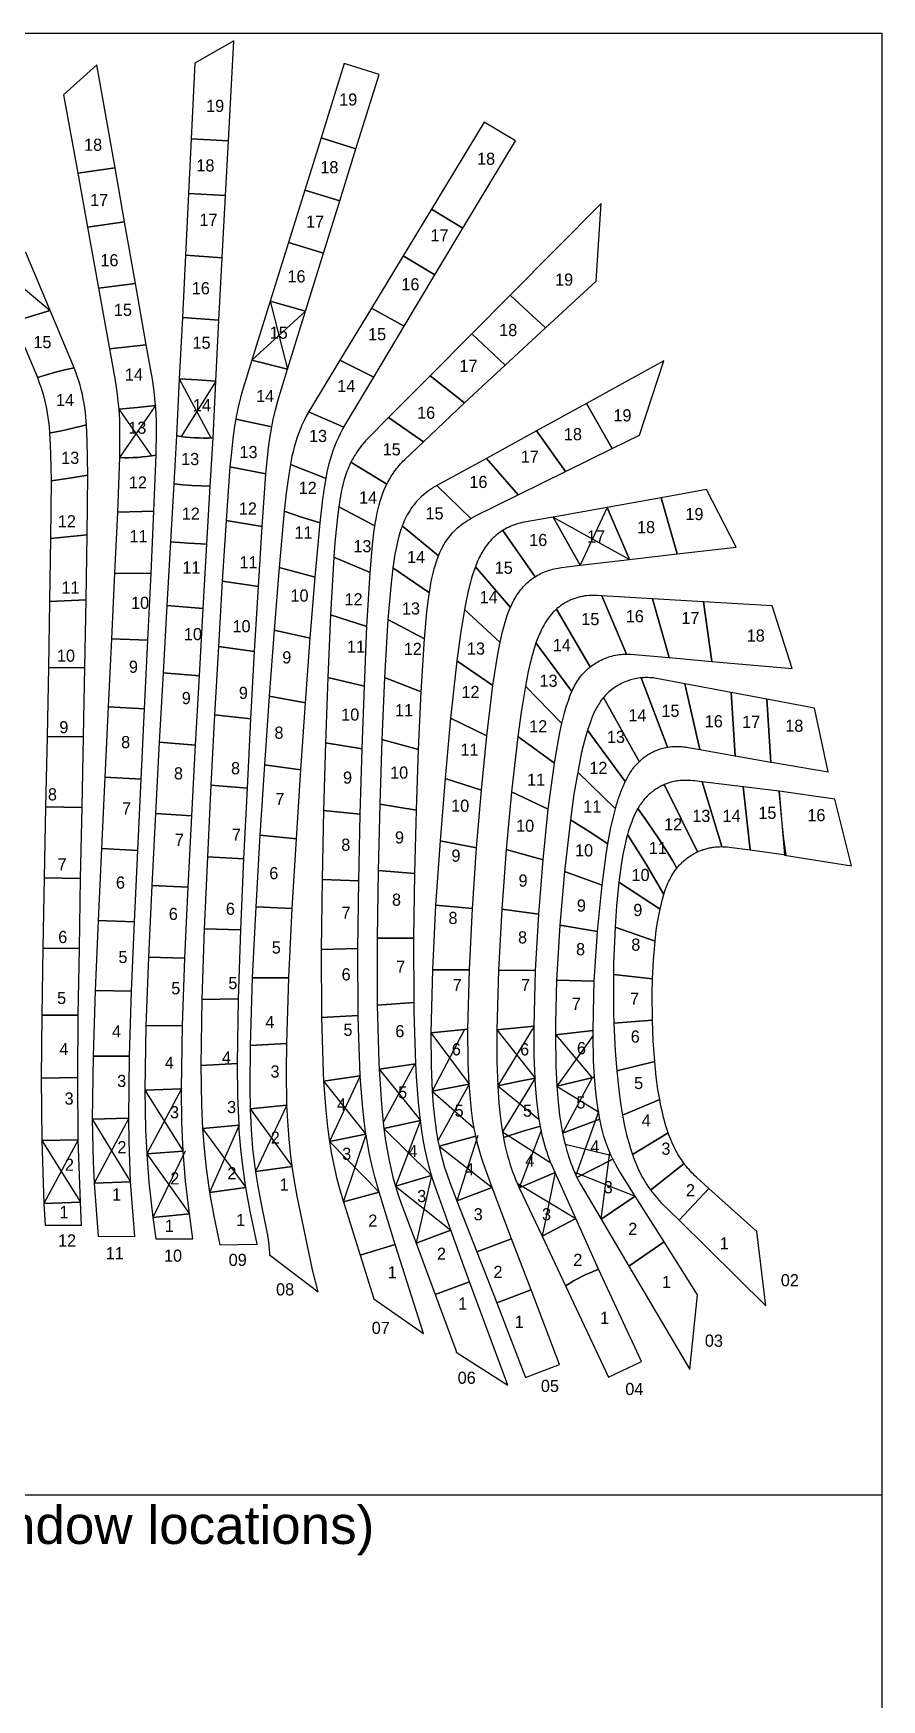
# Model space of a CAD drawing. Header units: millimetres. Extents: x 12942 to 18383, y 13072 to 17462.
# Drawn here: x 17265 to 18383, y 15267 to 17462 of the extents above; entities that cross this region are included whole.
import ezdxf

# ---------------------------------------------------------------- set-up
doc = ezdxf.new("R2010")
doc.units = ezdxf.units.MM
doc.header["$LTSCALE"] = 100
doc.header["$MEASUREMENT"] = 0
for name, color, linetype in [('CUT', 3, 'Continuous'), ('Default', 7, 'Continuous'), ('text', 1, 'Continuous')]:
    doc.layers.add(name, color=color, linetype=linetype)

msp = doc.modelspace()

# ---------------------------------------------------------------- linework, layer by layer
at = {"color": 6}
for p, q in [((17457.3, 17006.7), (17498.9, 16928.8)), ((17505.4, 17003.8), (17459.8, 16930.7)), ((17377.7, 16966.8), (17420.9, 16905.2)), ((17426.2, 16971.5), (17378.7, 16903.2))]:
    msp.add_line(p, q, dxfattribs=at)
for p, q in [((17412.1, 16069.8), (17462.6, 15989.3)), ((17550.8, 16045.4), (17606.1, 15969.5)), ((17599.3, 16050), (17557.7, 15962.8)), ((17342.9, 16031.8), (17393.4, 15949.3)), ((17391, 16032.9), (17345.4, 15947.3)), ((17536.1, 16023.8), (17497.4, 15935.2)), ((17488.1, 16019.4), (17545.3, 15941.5))]:
    msp.add_line(p, q)
for points in [[(17213.4, 17158.6), (17287.3, 17096.7)], [(17577.3, 17108.9), (17599.9, 17019.4)], [(17623.5, 17095.7), (17553, 17031.2)], [(18021.2, 16837.4), (17985.4, 16761.1)], [(17950, 16824.7), (18050.6, 16768.8)]]:
    msp.add_lwpolyline(points, dxfattribs=at)
for points in [[(17924.7, 16154.1), (17877, 16075.6)], [(17788.7, 16145.4), (17839.3, 16077.8)], [(17833.2, 16149.7), (17790.5, 16068.6)], [(17875.5, 16149.2), (17926.1, 16085.7)], [(17953.4, 16142.7), (18001.1, 16086.2)], [(18002.4, 16142), (17954.7, 16074.9)], [(17695.8, 16088.7), (17655.2, 16002.3)], [(17720.6, 16097.5), (17775, 16030.1)], [(17767.9, 16104.6), (17725.9, 16027.3)], [(17460.3, 16071.6), (17414.5, 15986.1)], [(17647.6, 16081.7), (17703.2, 16012)], [(17790.5, 16068.6), (17845.9, 16019.8)], [(17839.3, 16077.8), (17798.1, 16003.3)], [(17877, 16075.6), (17931.5, 16031.4)], [(17926.1, 16085.7), (17883, 16015.1)], [(17954.7, 16074.9), (18009.4, 16041.4)], [(18001.1, 16086.2), (17962.2, 16013.3)], [(17775, 16030.1), (17742.3, 15943.5)], [(18009.4, 16041.4), (17979.9, 15957.7)], [(17276.4, 16003.5), (17327.2, 15922.3)], [(17324.4, 16004.6), (17279.2, 15920.7)], [(17655.2, 16002.3), (17720.8, 15935.4)], [(17703.1, 16011.2), (17673.2, 15922.5)], [(17726.9, 16019.4), (17789.8, 15957.4)], [(17850.7, 16010.1), (17823, 15924.2)], [(17883, 16015.1), (17946.9, 15974)], [(17934.2, 16016.8), (17905.2, 15941.1)], [(17414.5, 15986.1), (17470.7, 15906.8)], [(17465.2, 15989.4), (17422.7, 15902.3)], [(17799.6, 15995.9), (17869.7, 15941.5)], [(17965.5, 15998.5), (18026, 15984.2)], [(18013, 15900.1), (18024.5, 15987.6)], [(17789.8, 15957.4), (17769.4, 15868.2)], [(17952.3, 15961.3), (17935.5, 15877.4)], [(17978.1, 15961.7), (18057.7, 15930.4)], [(17742.3, 15943.5), (17815.1, 15885.3)], [(17902.4, 15947.3), (17979.6, 15900.9)]]:
    msp.add_lwpolyline(points)
at = {"layer": 'CUT'}
for points in [[(17522.3, 17320.1), (17529.5, 17451.7), (17477.8, 17422.5), (17473.3, 17323), (17522.3, 17320.1)], [(17372.8, 17284.4), (17348.9, 17420.4), (17304.8, 17380.8), (17323.7, 17277.5), (17372.8, 17284.4)], [(17690.1, 17309.8), (17720.5, 17407.6), (17674.6, 17421.9), (17644.3, 17324), (17690.1, 17309.8)], [(17789.8, 17230.2), (17831.1, 17205.2), (17900.2, 17320.1), (17859.1, 17344.9), (17789.8, 17230.2)], [(17469.8, 17251), (17518.4, 17248.2), (17522.3, 17320.1), (17473.3, 17323), (17469.8, 17251)], [(17690.1, 17309.8), (17644.3, 17324), (17622.9, 17255.2), (17668.7, 17241.1), (17690.1, 17309.8)], [(17385.3, 17213.7), (17372.8, 17284.4), (17323.7, 17277.5), (17336.5, 17206.6), (17385.3, 17213.7)], [(17469.8, 17251), (17465.7, 17169.4), (17513.9, 17166), (17518.4, 17248.2), (17469.8, 17251)], [(17622.9, 17255.2), (17601.5, 17186.3), (17647.3, 17172.3), (17668.7, 17241.1), (17622.9, 17255.2)], [(17752.5, 17168.6), (17794, 17143.5), (17831.1, 17205.2), (17789.8, 17230.2), (17752.5, 17168.6)], [(17939.7, 17073.9), (18006.4, 17135.4), (18013.2, 17237.6), (17893.3, 17116.9), (17939.7, 17073.9)], [(17399.7, 17132.2), (17385.3, 17213.7), (17336.5, 17206.6), (17351.1, 17126.3), (17399.7, 17132.2)], [(17623.5, 17095.7), (17647.3, 17172.3), (17601.5, 17186.3), (17577.3, 17108.9), (17623.5, 17095.7)], [(17239.6, 17082.2), (17287.3, 17096.7), (17255.5, 17173), (17208.3, 17156.8), (17239.6, 17082.2)], [(17465.7, 17169.4), (17461.5, 17087.7), (17509.6, 17084.1), (17513.9, 17166), (17465.7, 17169.4)], [(17710.8, 17099.9), (17753.6, 17075.9), (17794, 17143.5), (17752.5, 17168.6), (17710.8, 17099.9)], [(17399.7, 17132.2), (17351.1, 17126.3), (17365.6, 17046.4), (17413.9, 17051.6), (17399.7, 17132.2)], [(17270.5, 17008.4), (17294.6, 17015.4), (17306.7, 17018.5), (17312.8, 17019.9), (17319, 17021.2), (17287.3, 17096.7), (17239.6, 17082.2), (17268.9, 17012.7), (17270.5, 17008.4)], [(17623.5, 17095.7), (17577.3, 17108.9), (17553, 17031.2), (17599.9, 17019.4), (17623.5, 17095.7)], [(17669.1, 17031.2), (17713.5, 17009), (17753.6, 17075.9), (17710.8, 17099.9), (17669.1, 17031.2)], [(17939.7, 17073.9), (17893.3, 17116.9), (17842.6, 17065.8), (17886.6, 17024.7), (17939.7, 17073.9)], [(17461.5, 17087.7), (17457.3, 17006.7), (17481.4, 17005.5), (17505.4, 17003.8), (17509.6, 17084.1), (17461.5, 17087.7)], [(17833.3, 16974.9), (17886.6, 17024.7), (17842.6, 17065.8), (17787.8, 17010.7), (17833.3, 16974.9)], [(17413.9, 17051.6), (17365.6, 17046.4), (17373.6, 17001.7), (17375.3, 16989.6), (17376.7, 16977.5), (17377.7, 16966.8), (17402, 16968.9), (17414.1, 16970.1), (17426.2, 16971.5), (17425.3, 16981.2), (17423.9, 16993.7), (17422.1, 17006.1), (17413.9, 17051.6)], [(17579.2, 16943.3), (17581.2, 16953.3), (17584, 16965.7), (17587.2, 16977.9), (17599.9, 17019.4), (17553, 17031.2), (17541.5, 16994.2), (17538.1, 16981.9), (17535.1, 16969.5), (17532.4, 16957), (17531.8, 16953.7), (17579.2, 16943.3)], [(17627.8, 16963.1), (17674.2, 16943), (17713.5, 17009), (17669.1, 17031.2), (17630.2, 16967.3), (17627.8, 16963.1)], [(17270.5, 17008.4), (17273.1, 17001.6), (17275, 16996.1), (17276.8, 16990.4), (17278.4, 16984.7), (17279.9, 16979), (17281.3, 16973.3), (17282.5, 16967.5), (17283.6, 16961.7), (17284.5, 16955.8), (17285.3, 16950), (17285.9, 16944.1), (17286.7, 16935.3), (17288.4, 16935.6), (17300.1, 16937.9), (17311.9, 16940.4), (17335.2, 16946.1), (17334.4, 16956.2), (17333.8, 16962.3), (17333.1, 16968.3), (17332.1, 16974.4), (17331, 16980.4), (17329.8, 16986.4), (17328.3, 16992.3), (17326.7, 16998.2), (17325, 17004.1), (17323.1, 17009.9), (17321.1, 17015.7), (17319, 17021.2), (17312.8, 17019.9), (17306.7, 17018.5), (17294.6, 17015.4), (17270.5, 17008.4)], [(17833.3, 16974.9), (17787.8, 17010.7), (17733.1, 16955.6), (17778.9, 16923.7), (17833.3, 16974.9)], [(18095.5, 17030.4), (17993.9, 16974.3), (18027.5, 16914.8), (18063.7, 16932.6), (18095.5, 17030.4)], [(17457.3, 17006.7), (17453.8, 16931.6), (17459.8, 16930.7), (17465.8, 16930), (17471.8, 16929.5), (17477.8, 16929.1), (17483.8, 16928.8), (17489.8, 16928.7), (17495.8, 16928.7), (17501.9, 16928.9), (17505.4, 17003.8), (17481.4, 17005.5), (17457.3, 17006.7)], [(17426.9, 16906), (17427.4, 16937.3), (17427.3, 16949.9), (17426.8, 16962.4), (17426.2, 16971.5), (17414.1, 16970.1), (17402, 16968.9), (17377.7, 16966.8), (17378.6, 16953.1), (17378.9, 16940.9), (17378.9, 16916.4), (17378.7, 16903), (17384.8, 16902.8), (17390.8, 16902.8), (17396.9, 16903), (17402.9, 16903.3), (17408.9, 16903.8), (17414.9, 16904.5), (17426.9, 16906)], [(17928, 16938), (17966.3, 16884.7), (18027.5, 16914.8), (17993.9, 16974.3), (17928, 16938)], [(17288.5, 16872.2), (17312.7, 16875.7), (17336.9, 16879.8), (17336.2, 16925.6), (17335.2, 16946.1), (17311.9, 16940.4), (17300.1, 16937.9), (17288.4, 16935.6), (17286.7, 16935.3), (17287.5, 16920.5), (17288.4, 16891), (17288.5, 16872.2)], [(17571.6, 16881.5), (17575.1, 16915.8), (17576.8, 16928.4), (17578.8, 16940.9), (17579.2, 16943.3), (17531.8, 16953.7), (17530.2, 16944.4), (17528.4, 16931.7), (17525.6, 16906.3), (17524.1, 16890.7), (17571.6, 16881.5)], [(17603.8, 16893.8), (17650.7, 16875.3), (17652.3, 16883.6), (17653.6, 16889.4), (17655, 16895.3), (17656.6, 16901), (17658.4, 16906.8), (17660.3, 16912.4), (17662.4, 16918.1), (17664.6, 16923.6), (17667.1, 16929.1), (17669.7, 16934.5), (17672.4, 16939.8), (17674.2, 16943), (17627.8, 16963.1), (17627.2, 16962), (17624.3, 16956.5), (17621.6, 16951.1), (17619, 16945.5), (17616.6, 16939.8), (17614.3, 16934.1), (17612.3, 16928.4), (17610.4, 16922.5), (17608.8, 16916.6), (17607.3, 16910.7), (17605.9, 16904.7), (17603.8, 16893.8)], [(17730.8, 16868.1), (17732.1, 16870.5), (17733.4, 16872.9), (17734.7, 16875.2), (17736.1, 16877.5), (17737.5, 16879.7), (17739, 16882), (17740.5, 16884.1), (17742.1, 16886.3), (17743.7, 16888.4), (17745.4, 16890.5), (17747.1, 16892.6), (17748.8, 16894.6), (17750.6, 16896.6), (17752.5, 16898.5), (17754.3, 16900.4), (17778.9, 16923.7), (17733.1, 16955.6), (17704.8, 16927.1), (17702.8, 16925), (17701, 16922.9), (17699.2, 16920.8), (17697.4, 16918.7), (17695.7, 16916.4), (17694, 16914.2), (17692.4, 16911.9), (17690.9, 16909.6), (17689.4, 16907.2), (17687.9, 16904.9), (17686.5, 16902.4), (17685.2, 16900), (17683.6, 16896.9), (17730.8, 16868.1)], [(17450.3, 16868.3), (17462.1, 16867.1), (17474, 16866.2), (17498.3, 16865.2), (17501.9, 16928.9), (17495.8, 16928.7), (17489.8, 16928.7), (17483.8, 16928.8), (17477.8, 16929.1), (17471.8, 16929.5), (17465.8, 16930), (17459.8, 16930.7), (17453.8, 16931.6), (17450.3, 16868.3)], [(17862, 16901.8), (17903.8, 16853.8), (17966.3, 16884.7), (17928, 16938), (17862, 16901.8)], [(17424.1, 16832.4), (17426.9, 16906), (17414.9, 16904.5), (17408.9, 16903.8), (17402.9, 16903.3), (17396.9, 16903), (17390.8, 16902.8), (17384.8, 16902.8), (17378.7, 16903), (17376, 16831), (17424.1, 16832.4)], [(17862, 16901.8), (17796.6, 16866.1), (17841.3, 16822.7), (17842.7, 16823.5), (17847.8, 16826.1), (17903.8, 16853.8), (17862, 16901.8)], [(17288.5, 16872.2), (17288, 16796.6), (17336.2, 16801.3), (17336.9, 16879.8), (17312.7, 16875.7), (17288.5, 16872.2)], [(17571.6, 16881.5), (17524.1, 16890.7), (17519, 16820.1), (17566.6, 16812.2), (17571.6, 16881.5)], [(17595.6, 16832.3), (17618.4, 16824.6), (17642.8, 16816.9), (17646.4, 16848.1), (17649.1, 16865.9), (17650.7, 16875.3), (17603.8, 16893.8), (17601.6, 16880.5), (17598.2, 16856.2), (17595.6, 16832.3)], [(17730.8, 16868.1), (17683.6, 16896.9), (17682.6, 16895), (17681.5, 16892.5), (17680.3, 16889.9), (17679.3, 16887.3), (17678.3, 16884.7), (17677.3, 16882.1), (17676.4, 16879.5), (17675.6, 16876.8), (17674.8, 16874.1), (17673.3, 16868.7), (17672, 16863.3), (17670.8, 16857.8), (17668.8, 16846.8), (17667.4, 16837.9), (17715.2, 16813.2), (17717.2, 16825), (17718.2, 16830.2), (17719.4, 16835.4), (17720.7, 16840.6), (17722.1, 16845.8), (17722.9, 16848.3), (17723.7, 16850.9), (17724.6, 16853.4), (17725.5, 16855.9), (17726.5, 16858.4), (17727.5, 16860.9), (17728.6, 16863.3), (17729.7, 16865.8), (17730.8, 16868.1)], [(17450.3, 16868.3), (17445.8, 16792.1), (17469.6, 16790.2), (17493.8, 16788.8), (17498.3, 16865.2), (17474, 16866.2), (17462.1, 16867.1), (17450.3, 16868.3)], [(17751.1, 16813.1), (17798.9, 16773.8), (17799.8, 16775.9), (17800.7, 16778), (17801.9, 16780.6), (17803.2, 16783.2), (17804.5, 16785.7), (17806, 16788.2), (17807.4, 16790.7), (17809, 16793.1), (17810.6, 16795.4), (17812.3, 16797.7), (17814.1, 16800), (17816, 16802.1), (17817.9, 16804.3), (17819.9, 16806.3), (17821.9, 16808.4), (17824, 16810.3), (17826.2, 16812.2), (17828.4, 16814), (17830.6, 16815.7), (17833, 16817.4), (17835.3, 16819), (17837.7, 16820.6), (17839.5, 16821.6), (17841.3, 16822.7), (17796.6, 16866.1), (17793.6, 16864.4), (17791, 16862.8), (17788.4, 16861.1), (17785.9, 16859.4), (17783.5, 16857.6), (17781.1, 16855.7), (17778.7, 16853.7), (17776.5, 16851.7), (17774.3, 16849.6), (17772.1, 16847.4), (17770.1, 16845.2), (17768.1, 16842.9), (17766.2, 16840.5), (17764.3, 16838.1), (17762.6, 16835.6), (17760.9, 16833), (17759.3, 16830.4), (17757.8, 16827.8), (17756.4, 16825.1), (17755, 16822.4), (17753.8, 16819.6), (17752.6, 16816.8), (17751.1, 16813.1)], [(18113.3, 16776), (18190.8, 16784.9), (18151.7, 16860.8), (18092, 16850.1), (18113.3, 16776)], [(17708.9, 16751.7), (17712, 16787.9), (17713.8, 16803.8), (17715.2, 16813.2), (17667.4, 16837.9), (17665.7, 16824.7), (17662.5, 16791.3), (17661, 16771.7), (17708.9, 16751.7)], [(18050.6, 16768.8), (18021.2, 16837.4), (17950, 16824.7), (17985.4, 16761.1), (18050.6, 16768.8)], [(18113.3, 16776), (18092, 16850.1), (18021.2, 16837.4), (18050.6, 16768.8), (18113.3, 16776)], [(17420.3, 16750.3), (17424.1, 16832.4), (17376, 16831), (17372.3, 16750.7), (17420.3, 16750.3)], [(17561.7, 16733.3), (17566.6, 16812.2), (17519, 16820.1), (17514, 16740.3), (17538.1, 16736.6), (17561.7, 16733.3)], [(17588.8, 16758.4), (17636.2, 16745.3), (17642.8, 16816.9), (17618.4, 16824.6), (17595.6, 16832.3), (17588.8, 16758.4)], [(17751.1, 16813.1), (17750.4, 16811.1), (17749.4, 16808.2), (17748.5, 16805.3), (17746.8, 16799.5), (17745.2, 16793.6), (17743.8, 16787.6), (17742.6, 16781.7), (17741.5, 16775.7), (17739.6, 16763.6), (17738.8, 16757.6), (17786.9, 16724.9), (17788.4, 16734), (17789.4, 16739.7), (17790.5, 16745.3), (17791.8, 16750.9), (17793.2, 16756.4), (17794.8, 16761.9), (17795.7, 16764.6), (17796.6, 16767.4), (17797.5, 16770.1), (17798.9, 16773.8), (17751.1, 16813.1)], [(17926.2, 16746.1), (17927.7, 16747), (17929.2, 16747.9), (17931.3, 16749), (17933.4, 16750.1), (17935.6, 16751.2), (17937.8, 16752.1), (17940, 16753), (17942.3, 16753.9), (17944.6, 16754.6), (17946.9, 16755.3), (17949.2, 16756), (17951.6, 16756.5), (17953.9, 16757), (17956.3, 16757.5), (17958.7, 16757.9), (17961, 16758.2), (17985.4, 16761.1), (17950, 16824.7), (17911.5, 16817.9), (17908.9, 16817.3), (17906.4, 16816.7), (17903.9, 16816), (17901.4, 16815.3), (17899, 16814.5), (17896.5, 16813.5), (17894.1, 16812.5), (17891.8, 16811.5), (17889.4, 16810.3), (17887.1, 16809.1), (17885.3, 16808.1), (17883.5, 16807), (17926.2, 16746.1)], [(17288, 16796.6), (17286.7, 16713.4), (17334.8, 16715.5), (17336.2, 16801.3), (17288, 16796.6)], [(17445.8, 16792.1), (17441, 16708.1), (17489, 16704.2), (17493.8, 16788.8), (17469.6, 16790.2), (17445.8, 16792.1)], [(17893.6, 16705.7), (17894.9, 16708.6), (17895.9, 16710.8), (17897, 16712.9), (17898.1, 16715.1), (17899.3, 16717.2), (17900.5, 16719.3), (17901.8, 16721.3), (17903.1, 16723.3), (17904.5, 16725.3), (17905.9, 16727.3), (17907.4, 16729.2), (17908.9, 16731), (17910.5, 16732.8), (17912.1, 16734.6), (17913.8, 16736.3), (17915.6, 16738), (17917.4, 16739.5), (17919.2, 16741.1), (17921.1, 16742.6), (17923.1, 16744), (17925.1, 16745.3), (17926.2, 16746.1), (17883.5, 16807), (17882.7, 16806.4), (17880.5, 16805), (17878.4, 16803.5), (17876.4, 16801.9), (17874.4, 16800.3), (17872.4, 16798.5), (17870.5, 16796.8), (17868.7, 16794.9), (17866.9, 16793), (17865.2, 16791.1), (17863.6, 16789), (17862, 16787), (17860.5, 16784.9), (17859, 16782.7), (17857.6, 16780.5), (17856.3, 16778.3), (17855, 16776), (17853.8, 16773.7), (17852.6, 16771.4), (17851.5, 16769.1), (17850.4, 16766.7), (17848.4, 16761.9), (17847.4, 16759.2), (17893.6, 16705.7)], [(17704.6, 16680.6), (17708.9, 16751.7), (17661, 16771.7), (17656.7, 16696), (17704.6, 16680.6)], [(17416.1, 16662.5), (17420.3, 16750.3), (17372.3, 16750.7), (17368.1, 16664.3), (17416.1, 16662.5)], [(17582.3, 16675.8), (17629.8, 16665), (17636.2, 16745.3), (17588.8, 16758.4), (17582.3, 16675.8)], [(17732.2, 16689.8), (17780.5, 16664.2), (17783.7, 16700), (17785.8, 16717), (17786.9, 16724.9), (17738.8, 16757.6), (17735.9, 16733.4), (17732.2, 16689.8)], [(17879.9, 16659.5), (17882.8, 16672.1), (17885.2, 16681.4), (17886.5, 16686.1), (17887.9, 16690.7), (17889.5, 16695.2), (17891.1, 16699.7), (17893, 16704.2), (17893.6, 16705.7), (17847.4, 16759.2), (17846.6, 16757.1), (17844.8, 16752.2), (17843.3, 16747.2), (17841.8, 16742.3), (17840.4, 16737.2), (17838, 16727.2), (17834.7, 16711.9), (17833, 16702.9), (17879.9, 16659.5)], [(17561.7, 16733.3), (17538.1, 16736.6), (17514, 16740.3), (17509, 16654), (17556.7, 16647.8), (17561.7, 16733.3)], [(17285.1, 16626), (17333.2, 16626.4), (17334.8, 16715.5), (17286.7, 16713.4), (17285.1, 16626)], [(17436, 16619.7), (17484, 16615.6), (17489, 16704.2), (17441, 16708.1), (17436, 16619.7)], [(17870.5, 16602.7), (17876.1, 16639), (17879.6, 16658), (17879.9, 16659.5), (17833, 16702.9), (17827.9, 16670.9), (17823.1, 16635.4), (17870.5, 16602.7)], [(17927.2, 16658.9), (17974.5, 16594.8), (17975.9, 16597.9), (17977, 16600.1), (17978.1, 16602.4), (17979.3, 16604.5), (17980.6, 16606.7), (17981.9, 16608.8), (17983.3, 16610.8), (17984.7, 16612.9), (17986.2, 16614.9), (17987.8, 16616.8), (17989.4, 16618.7), (17991.1, 16620.5), (17992.8, 16622.2), (17994.7, 16623.9), (17996.5, 16625.6), (17997.6, 16626.4), (17998.6, 16627.3), (17954.1, 16703.3), (17952.5, 16701.8), (17951, 16700.2), (17950, 16699.3), (17949.1, 16698.3), (17948.2, 16697.3), (17947.3, 16696.2), (17945.6, 16694.1), (17943.9, 16692), (17942.4, 16689.8), (17940.8, 16687.5), (17939.4, 16685.2), (17938, 16682.9), (17936.7, 16680.5), (17935.4, 16678.1), (17934.2, 16675.7), (17933, 16673.2), (17931.9, 16670.7), (17930.8, 16668.2), (17929.8, 16665.7), (17928.8, 16663.2), (17927.2, 16658.9)], [(18014, 16721), (18007.8, 16721.4), (18005.1, 16721.5), (18002.3, 16721.5), (17999.6, 16721.4), (17996.9, 16721.2), (17994.2, 16721), (17991.5, 16720.7), (17990.2, 16720.5), (17988.8, 16720.2), (17987.5, 16720), (17986.2, 16719.7), (17984.8, 16719.4), (17983.5, 16719.1), (17982.2, 16718.7), (17980.9, 16718.3), (17979.6, 16717.9), (17978.3, 16717.5), (17977, 16717.1), (17975.7, 16716.6), (17974.5, 16716.1), (17973.2, 16715.6), (17972, 16715), (17970.8, 16714.4), (17969.5, 16713.8), (17968.3, 16713.2), (17967.1, 16712.6), (17965.9, 16711.9), (17964.8, 16711.2), (17963.6, 16710.5), (17962.5, 16709.8), (17961.4, 16709), (17960.2, 16708.2), (17959.1, 16707.4), (17958.1, 16706.6), (17957, 16705.7), (17955.9, 16704.9), (17954.9, 16704), (17954.1, 16703.3), (17998.6, 16627.3), (18000.4, 16628.7), (18002.4, 16630.1), (18004.5, 16631.5), (18006.6, 16632.8), (18008.8, 16634), (18010.9, 16635.2), (18013.2, 16636.3), (18015.4, 16637.4), (18017.7, 16638.4), (18020, 16639.3), (18022.3, 16640.1), (18024.7, 16640.9), (18027.1, 16641.6), (18029.5, 16642.2), (18031.9, 16642.7), (18034.4, 16643.2), (18036.8, 16643.5), (18039.3, 16643.8), (18041.8, 16644), (18044.2, 16644.1), (18046.6, 16644.1), (18014, 16721)], [(18080.7, 16717), (18014, 16721), (18046.6, 16644.1), (18049.2, 16644.1), (18051.7, 16644), (18102.7, 16639.5), (18080.7, 16717)], [(18147.9, 16713.1), (18080.7, 16717), (18102.7, 16639.5), (18158.8, 16634.5), (18147.9, 16713.1)], [(18147.9, 16713.1), (18158.8, 16634.5), (18264.5, 16625.1), (18238.4, 16707.7), (18147.9, 16713.1)], [(17704.6, 16680.6), (17656.7, 16696), (17653.1, 16613.4), (17701.2, 16601.9), (17704.6, 16680.6)], [(17727.8, 16613.3), (17776, 16594.4), (17780.5, 16664.2), (17732.2, 16689.8), (17727.8, 16613.3)], [(17416.1, 16662.5), (17368.1, 16664.3), (17363.8, 16574.6), (17411.7, 16572.1), (17416.1, 16662.5)], [(17582.3, 16675.8), (17575.9, 16588.7), (17623.5, 16580), (17629.8, 16665), (17582.3, 16675.8)], [(17913.3, 16601.9), (17961.3, 16552.7), (17964.5, 16565.1), (17967.2, 16574.7), (17968.7, 16579.4), (17970.3, 16584.1), (17972, 16588.8), (17972.9, 16591.1), (17974.5, 16594.8), (17927.2, 16658.9), (17925.2, 16652.9), (17922.2, 16642.5), (17919.5, 16632), (17917.1, 16621.3), (17913.3, 16601.9)], [(17551.8, 16559), (17556.7, 16647.8), (17509, 16654), (17504, 16564.3), (17551.8, 16559)], [(17285.1, 16626), (17283.3, 16535.7), (17331.3, 16535.1), (17333.2, 16626.4), (17285.1, 16626)], [(17436, 16619.7), (17431, 16528.2), (17478.9, 16524.3), (17484, 16615.6), (17436, 16619.7)], [(17870.5, 16602.7), (17823.1, 16635.4), (17814.8, 16559.9), (17862.5, 16536.7), (17870.5, 16602.7)], [(17698.3, 16519.3), (17701.2, 16601.9), (17653.1, 16613.4), (17650.2, 16527.3), (17698.3, 16519.3)], [(17772.6, 16518.6), (17776, 16594.4), (17727.8, 16613.3), (17724.2, 16531.7), (17772.6, 16518.6)], [(17913.3, 16601.9), (17907.7, 16567.8), (17903.3, 16535.5), (17951.6, 16500.7), (17956.8, 16531.2), (17958.7, 16541), (17961.3, 16552.7), (17913.3, 16601.9)], [(18065.6, 16612.9), (18064.3, 16612.8), (18062.1, 16612.5), (18060, 16612.1), (18057.9, 16611.7), (18055.8, 16611.2), (18053.7, 16610.7), (18051.6, 16610.1), (18049.5, 16609.4), (18047.5, 16608.7), (18045.5, 16607.9), (18043.5, 16607.1), (18041.5, 16606.2), (18039.5, 16605.3), (18037.6, 16604.3), (18035.7, 16603.2), (18033.9, 16602.1), (18032, 16601), (18030.2, 16599.8), (18028.5, 16598.5), (18026.7, 16597.2), (18025.1, 16595.9), (18023.4, 16594.5), (18021.8, 16593), (18020.3, 16591.5), (18018.8, 16589.9), (18017.5, 16588.5), (18016.3, 16587.1), (18063.3, 16502.8), (18064.3, 16503.7), (18065.2, 16504.5), (18066.6, 16505.8), (18068, 16507), (18069.5, 16508.1), (18071, 16509.2), (18072.5, 16510.3), (18074.1, 16511.3), (18075.7, 16512.3), (18077.3, 16513.3), (18078.9, 16514.2), (18080.6, 16515), (18082.3, 16515.8), (18084, 16516.6), (18085.7, 16517.3), (18087.4, 16518), (18089.2, 16518.7), (18090.9, 16519.3), (18092.7, 16519.8), (18094.5, 16520.3), (18096.3, 16520.8), (18098.2, 16521.2), (18100.4, 16521.6), (18065.6, 16612.9)], [(18065.6, 16612.9), (18100.4, 16521.6), (18101.9, 16521.8), (18103.7, 16522.1), (18105.6, 16522.3), (18107.4, 16522.4), (18109.3, 16522.6), (18111.2, 16522.6), (18113, 16522.6), (18114.9, 16522.6), (18116.8, 16522.5), (18118.6, 16522.4), (18120.5, 16522.2), (18122.3, 16522), (18124.2, 16521.8), (18126, 16521.5), (18127.9, 16521.2), (18143.1, 16518.4), (18123.4, 16605), (18085.8, 16612), (18083.7, 16612.4), (18081.5, 16612.7), (18079.4, 16612.9), (18077.2, 16613.1), (18075.1, 16613.2), (18072.9, 16613.2), (18070.8, 16613.2), (18068.6, 16613.1), (18067.1, 16613), (18065.6, 16612.9)], [(18123.4, 16605), (18143.1, 16518.4), (18189.4, 16510.3), (18184.2, 16593.5), (18123.4, 16605)], [(18231.5, 16584.6), (18184.2, 16593.5), (18189.4, 16510.3), (18236.7, 16502), (18231.5, 16584.6)], [(17407.2, 16479.5), (17411.7, 16572.1), (17363.8, 16574.6), (17359.3, 16482.2), (17407.2, 16479.5)], [(17575.9, 16588.7), (17569.7, 16498.3), (17617.5, 16491.7), (17623.5, 16580), (17575.9, 16588.7)], [(17995.3, 16544), (18044.9, 16476.2), (18045.5, 16477.5), (18047.2, 16480.8), (18049, 16484.1), (18050, 16485.7), (18050.9, 16487.3), (18052, 16488.9), (18053, 16490.4), (18054.1, 16492), (18055.2, 16493.5), (18056.3, 16495), (18057.5, 16496.4), (18058.7, 16497.9), (18059.9, 16499.3), (18061.2, 16500.6), (18062.5, 16502), (18063.3, 16502.8), (18016.3, 16587.1), (18014.6, 16585), (18013.3, 16583.3), (18012, 16581.5), (18010.8, 16579.7), (18009.6, 16577.9), (18008.5, 16576), (18007.4, 16574.1), (18006.4, 16572.2), (18005.4, 16570.3), (18004.5, 16568.4), (18003.5, 16566.4), (18002.7, 16564.4), (18001, 16560.4), (17999.5, 16556.4), (17998, 16552.3), (17995.3, 16544)], [(18231.5, 16584.6), (18236.7, 16502), (18240.2, 16501.4), (18311.9, 16488.9), (18294.3, 16572.9), (18231.5, 16584.6)], [(17551.8, 16559), (17504, 16564.3), (17499.2, 16471.7), (17547.1, 16467.5), (17551.8, 16559)], [(17862.5, 16536.7), (17814.8, 16559.9), (17807.5, 16480.5), (17855.5, 16465.1), (17862.5, 16536.7)], [(17283.3, 16535.7), (17281.4, 16443.2), (17329.4, 16442.2), (17331.3, 16535.1), (17283.3, 16535.7)], [(17426, 16434.4), (17473.9, 16431.2), (17478.9, 16524.3), (17431, 16528.2), (17426, 16434.4)], [(17695.8, 16433.3), (17698.3, 16519.3), (17650.2, 16527.3), (17647.6, 16438.1), (17695.8, 16433.3)], [(17769.8, 16438.6), (17772.6, 16518.6), (17724.2, 16531.7), (17721.5, 16446.7), (17769.8, 16438.6)], [(17895.1, 16462.9), (17943.5, 16440.1), (17951, 16496.9), (17951.6, 16500.7), (17903.3, 16535.5), (17895.1, 16462.9)], [(17995.3, 16544), (17991.6, 16531.6), (17989.4, 16523.3), (17987.4, 16514.8), (17983.1, 16493.6), (17982.2, 16488.8), (18031.9, 16440.3), (18033.5, 16446.1), (18034.6, 16449.7), (18035.7, 16453.3), (18036.9, 16456.8), (18038.2, 16460.3), (18039.5, 16463.8), (18040.9, 16467.3), (18042.4, 16470.7), (18043.9, 16474.1), (18044.9, 16476.2), (17995.3, 16544)], [(17407.2, 16479.5), (17359.3, 16482.2), (17354.8, 16388.1), (17402.7, 16385.7), (17407.2, 16479.5)], [(17569.7, 16498.3), (17563.7, 16405.6), (17611.7, 16401), (17617.5, 16491.7), (17569.7, 16498.3)], [(17972.6, 16425.7), (17997.5, 16410.3), (18022.1, 16394.4), (18025.6, 16413.4), (18028.8, 16428), (18031.9, 16440.3), (17982.2, 16488.8), (17977.3, 16459.5), (17972.6, 16425.7)], [(17542.6, 16374.6), (17547.1, 16467.5), (17499.2, 16471.7), (17494.6, 16377.3), (17542.6, 16374.6)], [(17849.1, 16388.8), (17855.5, 16465.1), (17807.5, 16480.5), (17800.9, 16398), (17849.1, 16388.8)], [(17895.1, 16462.9), (17888.1, 16386.8), (17936.7, 16373.4), (17943.5, 16440.1), (17895.1, 16462.9)], [(18096.2, 16472.2), (18094.2, 16471.3), (18092.7, 16470.6), (18091.2, 16469.8), (18089.7, 16469), (18088.2, 16468.2), (18086.7, 16467.3), (18085.3, 16466.4), (18083.8, 16465.4), (18082.4, 16464.5), (18081.1, 16463.4), (18079.7, 16462.4), (18078.4, 16461.3), (18077.1, 16460.2), (18075.8, 16459.1), (18074.6, 16457.9), (18073.4, 16456.7), (18072.2, 16455.4), (18071, 16454.2), (18069.9, 16452.9), (18068.8, 16451.6), (18067.8, 16450.2), (18066.7, 16448.8), (18065.7, 16447.5), (18064.8, 16446.1), (18063.8, 16444.6), (18062.9, 16443.2), (18061.5, 16440.8), (18075.1, 16421.7), (18088.3, 16402.3), (18100.8, 16382.5), (18106.9, 16372.4), (18112.7, 16362.2), (18114.1, 16363.9), (18115, 16364.9), (18115.9, 16366), (18116.9, 16367), (18117.9, 16368), (18118.8, 16369), (18119.8, 16370), (18120.9, 16371), (18121.9, 16371.9), (18123, 16372.8), (18124, 16373.7), (18125.1, 16374.6), (18126.2, 16375.4), (18127.4, 16376.3), (18128.5, 16377.1), (18129.7, 16377.8), (18130.8, 16378.6), (18132, 16379.4), (18133.2, 16380.1), (18134.4, 16380.8), (18135.7, 16381.5), (18138.2, 16382.7), (18140.2, 16383.7), (18096.2, 16472.2)], [(18096.2, 16472.2), (18140.2, 16383.7), (18141.9, 16384.5), (18143.2, 16385.1), (18144.5, 16385.6), (18145.9, 16386.1), (18147.2, 16386.6), (18148.5, 16387), (18149.8, 16387.4), (18151.2, 16387.8), (18152.5, 16388.2), (18153.9, 16388.5), (18155.3, 16388.8), (18156.6, 16389.1), (18158, 16389.4), (18159.4, 16389.6), (18160.8, 16389.8), (18162.1, 16390), (18163.5, 16390.2), (18164.9, 16390.3), (18166.3, 16390.4), (18167.7, 16390.5), (18169.1, 16390.5), (18170.5, 16390.6), (18171.9, 16390.6), (18146.2, 16475.8), (18136, 16477.2), (18134.3, 16477.4), (18130.9, 16477.7), (18129.2, 16477.8), (18127.5, 16477.9), (18125.8, 16477.9), (18124.1, 16477.9), (18122.4, 16477.9), (18120.7, 16477.8), (18119, 16477.7), (18117.3, 16477.6), (18115.6, 16477.4), (18113.9, 16477.2), (18112.2, 16476.9), (18110.5, 16476.6), (18108.8, 16476.3), (18107.1, 16475.9), (18105.5, 16475.5), (18103.8, 16475), (18102.2, 16474.5), (18100.6, 16473.9), (18099, 16473.3), (18097.4, 16472.7), (18096.2, 16472.2)], [(18146.2, 16475.8), (18171.9, 16390.6), (18173.3, 16390.5), (18176.1, 16390.4), (18178.9, 16390.2), (18181.7, 16389.9), (18209.2, 16386.2), (18200.2, 16469.4), (18146.2, 16475.8)], [(18200.2, 16469.4), (18209.2, 16386.2), (18256.7, 16379.7), (18253.9, 16400.7), (18251.5, 16421.6), (18247.6, 16463.7), (18200.2, 16469.4)], [(18247.6, 16463.7), (18254.5, 16379.5), (18342.7, 16365.1), (18320.9, 16452.9), (18247.6, 16463.7)], [(17279.5, 16349.6), (17327.5, 16348.7), (17329.4, 16442.2), (17281.4, 16443.2), (17279.5, 16349.6)], [(17769.8, 16438.6), (17721.5, 16446.7), (17719.4, 16359.2), (17767.7, 16355.3), (17769.8, 16438.6)], [(18095.6, 16327.5), (18097, 16332), (18098, 16334.6), (18098.9, 16337.2), (18100, 16339.8), (18101.1, 16342.4), (18102.2, 16345), (18103.5, 16347.5), (18104.8, 16350), (18106.1, 16352.4), (18107.6, 16354.8), (18109.1, 16357.2), (18110.7, 16359.5), (18111.6, 16360.6), (18112.7, 16362.2), (18106.9, 16372.4), (18100.8, 16382.5), (18088.3, 16402.3), (18075.1, 16421.7), (18061.5, 16440.8), (18060.3, 16438.7), (18058.7, 16435.7), (18057.2, 16432.6), (18055.8, 16429.5), (18054.5, 16426.4), (18053.3, 16423.2), (18050.9, 16416.7), (18048.8, 16410.2), (18047.8, 16406.7), (18072.2, 16367.4), (18095.6, 16327.5)], [(17421.1, 16339.3), (17469.1, 16337.1), (17473.9, 16431.2), (17426, 16434.4), (17421.1, 16339.3)], [(17695.8, 16433.3), (17647.6, 16438.1), (17645.7, 16347.1), (17693.9, 16345.5), (17695.8, 16433.3)], [(17964.8, 16357.9), (18014.3, 16339.7), (18019.8, 16380.3), (18022.1, 16394.4), (17997.5, 16410.3), (17972.6, 16425.7), (17964.8, 16357.9)], [(17558.2, 16311.4), (17606.3, 16309), (17611.7, 16401), (17563.7, 16405.6), (17558.2, 16311.4)], [(17849.1, 16388.8), (17800.9, 16398), (17795.1, 16313.4), (17843.6, 16309.3), (17849.1, 16388.8)], [(18036.4, 16343.6), (18090.6, 16308.1), (18092.4, 16315.9), (18093.8, 16321.3), (18095.6, 16327.5), (18072.2, 16367.4), (18047.8, 16406.7), (18046.1, 16400.3), (18044.5, 16393.7), (18041.8, 16380.3), (18039.5, 16366.8), (18037.1, 16349.8), (18036.4, 16343.6)], [(17398.4, 16291.7), (17402.7, 16385.7), (17354.8, 16388.1), (17350.5, 16293.4), (17398.4, 16291.7)], [(17542.6, 16374.6), (17494.6, 16377.3), (17490.4, 16282.2), (17538.5, 16281.1), (17542.6, 16374.6)], [(17882.2, 16308.1), (17931, 16301.7), (17936.7, 16373.4), (17888.1, 16386.8), (17882.2, 16308.1)], [(17767.7, 16355.3), (17719.4, 16359.2), (17718.1, 16270.2), (17766.5, 16270.1), (17767.7, 16355.3)], [(17958.7, 16287.1), (18008.2, 16278.6), (18013.9, 16335.9), (18014.3, 16339.7), (17964.8, 16357.9), (17958.7, 16287.1)], [(17279.5, 16349.6), (17277.8, 16256.9), (17325.8, 16256.5), (17327.5, 16348.7), (17279.5, 16349.6)], [(17421.1, 16339.3), (17416.8, 16244.8), (17464.9, 16243.8), (17469.1, 16337.1), (17421.1, 16339.3)], [(17645.7, 16347.1), (17644.5, 16255.3), (17692.8, 16256.3), (17693.9, 16345.5), (17645.7, 16347.1)], [(18036.4, 16343.6), (18033.4, 16312.4), (18031.4, 16284.7), (18084.1, 16266.1), (18085.7, 16280.1), (18087.3, 16291.2), (18089.3, 16302.2), (18090.6, 16308.1), (18036.4, 16343.6)], [(17553.5, 16217.9), (17601.8, 16217.8), (17606.3, 16309), (17558.2, 16311.4), (17553.5, 16217.9)], [(17839.5, 16228.5), (17843.6, 16309.3), (17795.1, 16313.4), (17790.8, 16228.2), (17839.5, 16228.5)], [(17877.7, 16228), (17926.7, 16227.4), (17931, 16301.7), (17882.2, 16308.1), (17877.7, 16228)], [(17398.4, 16291.7), (17350.5, 16293.4), (17346.6, 16201.2), (17394.7, 16200.4), (17398.4, 16291.7)], [(17954.4, 16214.5), (18004, 16213.5), (18008.2, 16278.6), (17958.7, 16287.1), (17954.4, 16214.5)], [(18029.3, 16222.2), (18080.8, 16216.3), (18082, 16241.1), (18084.1, 16266.1), (18031.4, 16284.7), (18029.5, 16237.2), (18029.3, 16222.2)], [(17535.4, 16190.2), (17538.5, 16281.1), (17490.4, 16282.2), (17487.3, 16189.4), (17535.4, 16190.2)], [(17718.2, 16181.7), (17766.6, 16185.2), (17766.5, 16270.1), (17718.1, 16270.2), (17718.2, 16181.7)], [(17277.8, 16256.9), (17276.4, 16168.7), (17324.4, 16168.8), (17325.8, 16256.5), (17277.8, 16256.9)], [(17413.5, 16154.5), (17461.6, 16155), (17464.9, 16243.8), (17416.8, 16244.8), (17413.5, 16154.5)], [(17644.5, 16255.3), (17644.8, 16165.6), (17693.1, 16168), (17692.8, 16256.3), (17644.5, 16255.3)], [(17837.5, 16150.2), (17839.5, 16228.5), (17790.8, 16228.2), (17788.7, 16145.4), (17837.5, 16150.2)], [(17877.7, 16228), (17875.5, 16149.2), (17924.7, 16154.1), (17926.7, 16227.4), (17877.7, 16228)], [(18029.3, 16222.2), (18029.4, 16172.2), (18029.8, 16158), (18080.6, 16162), (18080.3, 16196.3), (18080.8, 16216.3), (18029.3, 16222.2)], [(17391.9, 16114.8), (17394.7, 16200.4), (17346.6, 16201.2), (17343.9, 16114.6), (17391.9, 16114.8)], [(17599, 16131.2), (17601.8, 16217.8), (17553.5, 16217.9), (17550.6, 16128.8), (17599, 16131.2)], [(17952.8, 16142.6), (18002.4, 16148.3), (18003.3, 16194.3), (18004, 16213.5), (17954.4, 16214.5), (17952.9, 16157.7), (17952.8, 16142.6)], [(17535.4, 16190.2), (17487.3, 16189.4), (17486, 16102.4), (17534, 16105.1), (17535.4, 16190.2)], [(17720.6, 16097.5), (17768.9, 16104.7), (17766.8, 16173.5), (17766.6, 16185.2), (17718.2, 16181.7), (17720.2, 16106.3), (17720.6, 16097.5)], [(17275.7, 16085.8), (17323.7, 16086.3), (17324.4, 16168.8), (17276.4, 16168.7), (17275.7, 16085.8)], [(17460.3, 16071.6), (17461.6, 16155), (17413.5, 16154.5), (17412.1, 16069.8), (17460.3, 16071.6)], [(17644.8, 16165.6), (17647, 16093.3), (17647.6, 16081.7), (17695.8, 16088.7), (17693.4, 16152.1), (17693.1, 16168), (17644.8, 16165.6)], [(17875.5, 16149.2), (17875.8, 16107.1), (17877, 16075.6), (17901.5, 16080.9), (17926.1, 16085.7), (17924.9, 16115.6), (17924.7, 16154.1), (17875.5, 16149.2)], [(18029.8, 16158), (18031.6, 16121), (18033.6, 16095.1), (18083.6, 16107.7), (18081.7, 16134.8), (18080.6, 16162), (18029.8, 16158)], [(17599, 16131.2), (17550.6, 16128.8), (17550.2, 16072.9), (17550.8, 16045.4), (17599.3, 16050), (17598.7, 16095), (17599, 16131.2)], [(17837.5, 16150.2), (17788.7, 16145.4), (17789.1, 16101.4), (17790.5, 16068.6), (17839.3, 16077.8), (17838, 16106), (17837.5, 16150.2)], [(17954.7, 16074.9), (18004.2, 16087), (18003.1, 16108.4), (18002.4, 16142), (18002.4, 16148.3), (17952.8, 16142.6), (17953.4, 16101.5), (17954.7, 16074.9)], [(17391.9, 16114.8), (17343.9, 16114.6), (17342.9, 16031.8), (17391, 16032.9), (17391.9, 16114.8)], [(17536.1, 16023.8), (17534.5, 16061.5), (17534, 16105.1), (17486, 16102.4), (17486.8, 16050), (17488.1, 16019.4), (17536.1, 16023.8)], [(17695.8, 16088.7), (17647.6, 16081.7), (17650.4, 16043.1), (17652.7, 16020.9), (17655.2, 16002.3), (17703.2, 16012), (17700.8, 16029.4), (17698.6, 16050.6), (17696.1, 16082.6), (17695.8, 16088.7)], [(17726.9, 16019.4), (17775, 16030.1), (17772.4, 16053.4), (17769.9, 16087.7), (17768.9, 16104.7), (17720.6, 16097.5), (17723.6, 16051.6), (17725.9, 16027.3), (17726.9, 16019.4)], [(18041.2, 16036.8), (18090.2, 16057.4), (18087.9, 16070.7), (18085.7, 16087.4), (18083.6, 16107.7), (18033.6, 16095.1), (18036.7, 16066.5), (18039, 16049.5), (18041.2, 16036.8)], [(17275.7, 16085.8), (17276.4, 16003.5), (17324.4, 16004.6), (17323.7, 16086.3), (17275.7, 16085.8)], [(17460.3, 16071.6), (17412.1, 16069.8), (17413, 16017.5), (17414.5, 15986.1), (17462.6, 15989.3), (17460.9, 16026.7), (17460.3, 16071.6)], [(17847.9, 16009.3), (17845.9, 16019.8), (17844.2, 16029.3), (17842.3, 16043.6), (17840.8, 16058), (17839.3, 16077.8), (17790.5, 16068.6), (17791.8, 16049.6), (17793.4, 16034.1), (17794.7, 16023.8), (17796.3, 16013.5), (17798.1, 16003.3), (17799.6, 15995.9), (17847.9, 16009.3)], [(17877, 16075.6), (17878.5, 16052.8), (17880.1, 16036.6), (17881.4, 16025.8), (17883, 16015.1), (17884.4, 16007.4), (17908.6, 16015.3), (17933.1, 16022.6), (17931.5, 16031.4), (17930.1, 16041.3), (17928.4, 16056.1), (17926.7, 16075.9), (17926.1, 16085.7), (17901.5, 16080.9), (17877, 16075.6)], [(17962.2, 16013.3), (18011.2, 16031.6), (18009.4, 16041.4), (18007.7, 16052.5), (18005.9, 16067.4), (18004.2, 16087), (17954.7, 16074.9), (17956.4, 16054), (17958.4, 16036.8), (17960.3, 16023.9), (17962.2, 16013.3)], [(17599.3, 16050), (17550.8, 16045.4), (17552.1, 16017.7), (17554, 15993.2), (17556.1, 15975), (17557.7, 15962.8), (17606.1, 15969.5), (17603.8, 15987.4), (17602, 16005.2), (17600.3, 16029.1), (17599.3, 16050)], [(18101.4, 16013.6), (18099.6, 16018.9), (18098, 16024.3), (18095.7, 16032.3), (18093.7, 16040.5), (18091.3, 16051.4), (18090.2, 16057.4), (18041.2, 16036.8), (18044, 16022.6), (18047.1, 16009.3), (18049.8, 15999.4), (18051.7, 15992.8), (18054.3, 15985), (18101.4, 16013.6)], [(17393.4, 15949.3), (17391.4, 16002.4), (17391, 16032.9), (17342.9, 16031.8), (17344.1, 15975.1), (17345.4, 15947.3), (17393.4, 15949.3)], [(17536.1, 16023.8), (17488.1, 16019.4), (17490.1, 15992.5), (17492.9, 15967.1), (17496.4, 15941.7), (17497.4, 15935.2), (17545.3, 15941.5), (17541.6, 15966.8), (17538.6, 15992), (17536.5, 16017.2), (17536.1, 16023.8)], [(17742.3, 15943.5), (17789.8, 15957.4), (17786.6, 15968.8), (17783.8, 15979.9), (17781.3, 15991.1), (17779.1, 16002.3), (17776.4, 16019.3), (17775, 16030.1), (17726.9, 16019.4), (17729.1, 16003.2), (17731.1, 15991.1), (17733.4, 15979.2), (17736, 15967.3), (17738.9, 15955.4), (17742.3, 15943.5)], [(17884.4, 16007.4), (17886, 15999), (17887.2, 15993.7), (17888.5, 15988.4), (17889.8, 15983.2), (17891.3, 15977.9), (17892.9, 15972.7), (17894.6, 15967.6), (17896.4, 15962.4), (17898.3, 15957.3), (17900.3, 15952.3), (17902.4, 15947.3), (17905.2, 15941.1), (17952.3, 15961.3), (17948.8, 15969.4), (17946.9, 15974), (17945.1, 15978.6), (17943.4, 15983.3), (17941.8, 15988), (17940.3, 15992.7), (17938.9, 15997.5), (17937.6, 16002.3), (17936.4, 16007.1), (17934.2, 16016.8), (17933.1, 16022.6), (17908.6, 16015.3), (17884.4, 16007.4)], [(17981.2, 15954.9), (18028.4, 15979.1), (18026, 15984.2), (18024.5, 15987.6), (18023, 15991), (18021.7, 15994.5), (18020.4, 15998), (18019.1, 16001.5), (18017.9, 16005.1), (18016.8, 16008.7), (18014.8, 16015.9), (18013, 16023.1), (18011.2, 16031.6), (17962.2, 16013.3), (17963.6, 16006.9), (17965.5, 15998.5), (17967.8, 15990.1), (17969, 15986), (17970.3, 15981.8), (17971.7, 15977.7), (17973.2, 15973.7), (17974.7, 15969.6), (17976.4, 15965.6), (17978.1, 15961.7), (17979.9, 15957.7), (17981.2, 15954.9)], [(17279.2, 15920.7), (17327.2, 15922.3), (17324.4, 16004.6), (17276.4, 16003.5), (17279.2, 15920.7)], [(17703.2, 16012), (17655.2, 16002.3), (17657.6, 15987.7), (17660.9, 15971.2), (17664.6, 15954.9), (17668.8, 15938.7), (17673.6, 15922.6), (17720.8, 15935.4), (17714.9, 15955.9), (17711, 15971.5), (17707.6, 15987.2), (17704.7, 16002.9), (17703.2, 16012)], [(17847.9, 16009.3), (17799.6, 15995.9), (17801.4, 15988.1), (17804, 15978), (17806.9, 15968), (17810.1, 15958.2), (17813.6, 15948.4), (17823, 15924.2), (17869.7, 15941.5), (17858, 15973.2), (17855, 15982.3), (17852.3, 15991.6), (17849.9, 16000.9), (17847.9, 16009.3)], [(18122.3, 15973.3), (18120.2, 15976.2), (18118.7, 15978.5), (18117.1, 15980.9), (18115.6, 15983.2), (18114.2, 15985.7), (18112.8, 15988.1), (18111.5, 15990.5), (18110.2, 15993), (18109, 15995.5), (18106.6, 16000.6), (18104.4, 16005.8), (18102.4, 16011), (18101.4, 16013.6), (18054.3, 15985), (18056.1, 15979.9), (18058.6, 15973.5), (18060, 15970.3), (18061.3, 15967.2), (18062.8, 15964.1), (18064.3, 15961), (18065.9, 15958), (18067.5, 15955), (18069.2, 15952), (18070.9, 15949.1), (18072.7, 15946.2), (18074.6, 15943.3), (18076.6, 15940.5), (18078.3, 15938.1), (18122.3, 15973.3)], [(17414.5, 15986.1), (17417.5, 15948.6), (17422.7, 15902.3), (17470.7, 15906.8), (17465.8, 15950.1), (17462.6, 15989.3), (17414.5, 15986.1)], [(18013, 15900.1), (18057.7, 15930.4), (18036.5, 15964.4), (18034.5, 15967.6), (18032.7, 15970.8), (18030.9, 15974.1), (18028.4, 15979.1), (17981.2, 15954.9), (17983.7, 15950), (17985.8, 15946.2), (18013, 15900.1)], [(17557.7, 15962.8), (17560.8, 15943.4), (17565.8, 15917.6), (17572.5, 15885.4), (17573.6, 15879), (17574.6, 15872.5), (17575.3, 15866), (17575.9, 15859.4), (17576.1, 15856.1), (17576.2, 15852.9), (17640.2, 15804.4), (17633, 15833.3), (17612.8, 15930.4), (17609.1, 15949.9), (17606.1, 15969.5), (17557.7, 15962.8)], [(17742.3, 15943.5), (17745.8, 15932.1), (17749.7, 15920.5), (17769.4, 15868.2), (17815.1, 15885.3), (17793.1, 15946.8), (17789.8, 15957.4), (17742.3, 15943.5)], [(17905.2, 15941.1), (17935.5, 15877.4), (17979.6, 15900.9), (17952.3, 15961.3), (17905.2, 15941.1)], [(18122.3, 15973.3), (18078.3, 15938.1), (18080.7, 15935), (18082.8, 15932.3), (18085, 15929.7), (18087.2, 15927.1), (18089.5, 15924.6), (18091.9, 15922.1), (18115.9, 15898.4), (18155.1, 15940.2), (18138.5, 15955.2), (18136.5, 15957.1), (18134.5, 15959.1), (18132.6, 15961.1), (18130.7, 15963.1), (18128.8, 15965.2), (18127, 15967.3), (18125.3, 15969.5), (18123.5, 15971.7), (18122.3, 15973.3)], [(17393.4, 15949.3), (17345.4, 15947.3), (17350.4, 15877.5), (17398.7, 15877), (17393.4, 15949.3)], [(17545.3, 15941.5), (17497.4, 15935.2), (17503, 15903.9), (17510.8, 15866.3), (17560.1, 15867.2), (17550.9, 15910.6), (17545.3, 15941.5)], [(17741.7, 15866.5), (17720.8, 15935.4), (17673.6, 15922.6), (17695.7, 15852.4), (17741.7, 15866.5)], [(17895.2, 15874.2), (17869.7, 15941.5), (17823, 15924.2), (17849.4, 15857), (17895.2, 15874.2)], [(18115.9, 15898.4), (18230, 15785.6), (18218.3, 15883.8), (18155.1, 15940.2), (18115.9, 15898.4)], [(17279.2, 15920.7), (17280.6, 15892.1), (17328.7, 15892.1), (17327.2, 15922.3), (17279.2, 15920.7)], [(18013, 15900.1), (18049.6, 15838.1), (18095.9, 15869.9), (18057.7, 15930.4), (18013, 15900.1)], [(17422.7, 15902.3), (17426.6, 15873.9), (17475.3, 15873.9), (17470.7, 15906.8), (17422.7, 15902.3)], [(18009.8, 15834.2), (17979.6, 15900.9), (17935.5, 15877.4), (17966.2, 15812.2), (17971.5, 15815.4), (17976.8, 15818.5), (17982.1, 15821.4), (17987.5, 15824.2), (17993, 15826.9), (17998.6, 15829.4), (18009.8, 15834.2)], [(17769.4, 15868.2), (17794.6, 15800.7), (17839.8, 15817.5), (17815.1, 15885.3), (17769.4, 15868.2)], [(17920.7, 15807), (17895.2, 15874.2), (17849.4, 15857), (17875.6, 15789.8), (17920.7, 15807)], [(18049.6, 15838.1), (18129.9, 15701.9), (18140.1, 15800.3), (18095.9, 15869.9), (18049.6, 15838.1)], [(17741.7, 15866.5), (17695.7, 15852.4), (17713.5, 15794.9), (17778.9, 15749.4), (17741.7, 15866.5)], [(17966.2, 15812.2), (18022.9, 15692), (18066.4, 15712.4), (18009.8, 15834.2), (17998.6, 15829.4), (17993, 15826.9), (17987.5, 15824.2), (17982.1, 15821.4), (17976.8, 15818.5), (17971.5, 15815.4), (17966.2, 15812.2)], [(17822.3, 15724.9), (17890, 15681.1), (17839.8, 15817.5), (17794.6, 15800.7), (17821.7, 15727.5), (17821.9, 15727), (17822, 15726.7), (17822, 15726.4), (17822.1, 15726.2), (17822.2, 15725.9), (17822.2, 15725.8), (17822.2, 15725.6), (17822.3, 15725.5), (17822.3, 15725.4), (17822.3, 15725.3), (17822.3, 15725.1), (17822.3, 15725), (17822.3, 15724.9)], [(17920.7, 15807), (17875.6, 15789.8), (17913.6, 15691.4), (17958.4, 15708.7), (17920.7, 15807)]]:
    msp.add_lwpolyline(points, dxfattribs=at)
at = {"layer": 'Default'}
for points in [[(12941.9, 13072.4), (12941.9, 17461.8), (18382.6, 17461.8), (18382.6, 13072.4)], [(15905.1, 17461.8), (18382.6, 17461.8), (18382.6, 15536.4), (15905.1, 15536.4)]]:
    msp.add_lwpolyline(points, close=True, dxfattribs=at)

# ---------------------------------------------------------------- texts
at = {"insert": (16121.1, 15376.7), "char_height": 50, "width": 4836.78, "attachment_point": 7, "line_spacing_factor": 0.9639}
msp.add_mtext("{\\fArial|b0|i0|c0|p34;skin numbering layout (x's signify window locations)\\Pwindows cut out of 1mm acyrlic }", dxfattribs=at)
at = {"layer": 'text', "char_height": 16, "width": 7.512, "attachment_point": 1}
for s, insert in [('19', (17668, 17382.6)), ('19', (17492.8, 17374.2)), ('18', (17332, 17323)), ('18', (17480, 17295.8)), ('18', (17849.6, 17304.6)), ('18', (17643.2, 17293.4)), ('17', (17340, 17250.2)), ('17', (17484, 17224.2)), ('17', (17624.4, 17221.8)), ('17', (17788.4, 17203.8)), ('16', (17353.5, 17170.9)), ('16', (17599.9, 17149.7)), ('19', (17952.4, 17145.4)), ('16', (17473.9, 17134.1)), ('16', (17749.9, 17139.3)), ('15', (17371.3, 17105.5)), ('15', (17576.5, 17075.5)), ('18', (17878.8, 17079)), ('15', (17265.3, 17063.1)), ('15', (17474.9, 17062.3)), ('15', (17706.1, 17073.5)), ('17', (17826.4, 17031.8)), ('14', (17385.8, 17020.4)), ('14', (17558.6, 16992)), ('14', (17665.4, 17005.2)), ('14', (17295, 16986.8)), ('14', (17475.4, 16980)), ('16', (17770.7, 16970.1)), ('19', (18029.2, 16966.6)), ('13', (17390.3, 16950.3)), ('13', (17628.3, 16939.5)), ('15', (17725.3, 16921.9)), ('18', (17964, 16941.8)), ('13', (17301.9, 16910.7)), ('13', (17459.9, 16909.1)), ('13', (17536.7, 16918.3)), ('17', (17907.2, 16912.2)), ('12', (17391.1, 16878.3)), ('16', (17839.5, 16878.9)), ('12', (17614.7, 16871.1)), ('14', (17694.2, 16858.4)), ('12', (17460.7, 16837.1)), ('12', (17535.9, 16843.9)), ('15', (17781.7, 16837.5)), ('19', (18124, 16836.6)), ('12', (17297.5, 16827.1)), ('11', (17609.1, 16812.3)), ('18', (18060.4, 16819.4)), ('11', (17391.9, 16807.5)), ('13', (17686.7, 16794.3)), ('16', (17918.3, 16802.5)), ('17', (17994.4, 16807)), ('11', (17536.7, 16773.1)), ('14', (17757.4, 16780)), ('11', (17461.5, 16766.3)), ('15', (17872.9, 16765.9)), ('11', (17302.3, 16739.9)), ('10', (17603.9, 16729.3)), ('12', (17675.1, 16724.3)), ('14', (17853, 16727.2)), ('10', (17393.9, 16719.7)), ('13', (17750.7, 16712.3)), ('16', (18045.5, 16702.1)), ('10', (17527.5, 16688.9)), ('15', (17986.9, 16698.3)), ('17', (18118.8, 16699.8)), ('10', (17463.5, 16678.5)), ('11', (17678.3, 16661.9)), ('12', (17753.1, 16659.1)), ('13', (17836.3, 16659.5)), ('14', (17949.4, 16664)), ('18', (18204.8, 16676.6)), ('10', (17296.3, 16650.1)), ('9', (17391.1, 16635.5)), ('9', (17593.1, 16647.9)), ('13', (17931.9, 16617.1)), ('9', (17460.7, 16594.3)), ('9', (17535.9, 16601.1)), ('12', (17829.1, 16602.3)), ('10', (17670.7, 16572.5)), ('11', (17741.5, 16578.3)), ('14', (18049, 16571.6)), ('15', (18092.5, 16577.5)), ('9', (17299.5, 16555.9)), ('8', (17582.8, 16548.7)), ('12', (17918.3, 16557.1)), ('16', (18149.5, 16563.7)), ('17', (18198.8, 16563)), ('18', (18255.6, 16557.8)), ('8', (17380.8, 16536.3)), ('11', (17827.9, 16526.3)), ('13', (18020.7, 16543.1)), ('8', (17450.4, 16495.1)), ('8', (17525.6, 16501.9)), ('9', (17673.1, 16489.5)), ('10', (17735.1, 16496.1)), ('11', (17915.5, 16486.7)), ('12', (17997.5, 16502.3)), ('8', (17284.4, 16467.5)), ('7', (17584, 16461.2)), ('7', (17382, 16448.8)), ('10', (17815.5, 16452.5)), ('11', (17989.5, 16451.5)), ('13', (18133.1, 16439.1)), ('14', (18173, 16439.2)), ('15', (18220.1, 16443.1)), ('16', (18284.7, 16440.1)), ('10', (17901.1, 16426.1)), ('12', (18095.9, 16427.9)), ('7', (17451.6, 16407.6)), ('7', (17526.8, 16414.4)), ('8', (17670.8, 16401.1)), ('9', (17741.5, 16410.7)), ('11', (18075.9, 16396.7)), ('7', (17297.2, 16375.2)), ('9', (17815.9, 16386.7)), ('10', (17978.7, 16393.7)), ('6', (17374, 16351.2)), ('6', (17576, 16363.6)), ('9', (17904.3, 16353.9)), ('10', (18053.1, 16361.3)), ('8', (17737.6, 16328.7)), ('6', (17443.6, 16310)), ('6', (17518.8, 16316.8)), ('7', (17671.2, 16311.6)), ('9', (17981.1, 16321.1)), ('9', (18055.5, 16315.1)), ('8', (17812, 16304.7)), ('6', (17298, 16279.6)), ('5', (17579.3, 16265.7)), ('8', (17903.6, 16279.1)), ('8', (17980, 16263.5)), ('8', (18052.8, 16269.5)), ('5', (17377.3, 16253.3)), ('5', (17522.1, 16218.9)), ('6', (17671.2, 16230.4)), ('7', (17743.2, 16240.4)), ('5', (17296.5, 16199.3)), ('5', (17446.9, 16212.1)), ('7', (17817.6, 16216.4)), ('7', (17907.6, 16216.4)), ('7', (18051.2, 16198.4)), ('7', (17974.4, 16191.6)), ('4', (17368.8, 16155.2)), ('4', (17570.8, 16167.6)), ('5', (17673.7, 16157.3)), ('6', (17742, 16155.6)), ('4', (17299.6, 16132)), ('6', (17816.4, 16131.6)), ('6', (17906.4, 16131.6)), ('6', (17981.2, 16133.2)), ('6', (18052, 16148.4)), ('4', (17438.4, 16114)), ('4', (17513.6, 16120.8)), ('3', (17375.6, 16090)), ('3', (17577.6, 16102.4)), ('5', (18056.5, 16087.3)), ('3', (17306.4, 16066.8)), ('5', (17745.7, 16074.9)), ('3', (17445.2, 16048.8)), ('3', (17520.4, 16055.6)), ('4', (17665.2, 16059.2)), ('5', (17820.1, 16050.9)), ('5', (17910.1, 16050.9)), ('5', (17980.5, 16061.7)), ('4', (18066.4, 16038)), ('2', (17376, 16002.8)), ('2', (17578, 16015.2)), ('4', (17998.8, 16003.6)), ('3', (18092.4, 16000.8)), ('2', (17306.8, 15979.6)), ('3', (17672, 15994)), ('4', (17759.2, 15997.6)), ('4', (17913.2, 15985.2)), ('2', (17445.6, 15961.6)), ('2', (17520.8, 15968.4)), ('4', (17833.6, 15973.6)), ('1', (17368.8, 15940.4)), ('1', (17589.6, 15953.6)), ('3', (17770.8, 15938.4)), ('3', (18016.4, 15950)), ('2', (18124.8, 15946)), ('1', (17299.6, 15917.2)), ('3', (17845.2, 15914.4)), ('3', (17935.2, 15914.4)), ('1', (17438.4, 15899.2)), ('1', (17532.4, 15906.8)), ('2', (17706.4, 15906)), ('2', (18048.8, 15895.2)), ('12', (17297.7, 15879.9)), ('1', (18169.2, 15876)), ('11', (17360.5, 15863.1)), ('10', (17437.3, 15859.9)), ('09', (17522.5, 15854.3)), ('2', (17796.8, 15862.4)), ('2', (17976.4, 15854.4)), ('1', (17732, 15838)), ('2', (17871.2, 15838.4)), ('1', (18093.2, 15825.2)), ('02', (18249.7, 15827.5)), ('08', (17584.9, 15815.5)), ('1', (17824.8, 15796.8)), ('07', (17710.9, 15764.7)), ('1', (17899.2, 15772.8)), ('1', (18011.6, 15778)), ('03', (18149.7, 15747.9)), ('06', (17824.1, 15699.1)), ('05', (17933.7, 15688.3)), ('04', (18044.9, 15684.3))]:
    msp.add_mtext(s, dxfattribs=dict(at, insert=insert))

doc.saveas('drawing.dxf')
